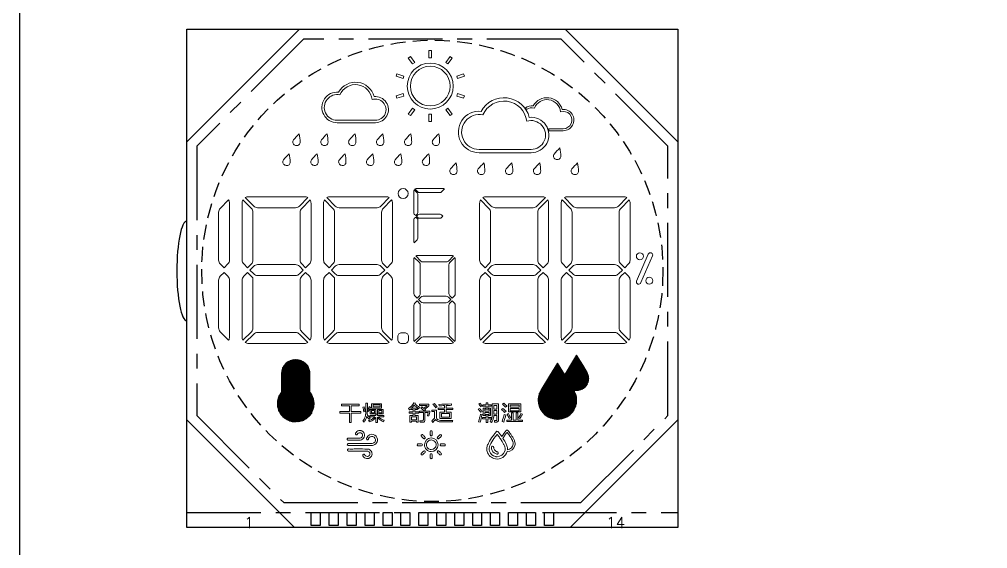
# Model space of a CAD drawing. Header units: millimetres. Extents: x -2138 to 1406, y 307 to 1926.
# Drawn here: x 938.86 to 987.86, y 358 to 384.77 of the extents above; entities that cross this region are included whole.
import ezdxf
from ezdxf.enums import TextEntityAlignment as Align

# ---------------------------------------------------------------- set-up
doc = ezdxf.new("R2010")
doc.units = ezdxf.units.MM
doc.header["$LTSCALE"] = 3
doc.linetypes.add('CENTER', pattern=[2, 1.25, -0.25, 0.25, -0.25])
doc.linetypes.add('HIDDEN', pattern=[0.375, 0.25, -0.125])
for name, color, linetype in [('dim', 3, 'Continuous'), ('HID', 3, 'HIDDEN'), ('SY1', 116, 'Continuous')]:
    doc.layers.add(name, color=color, linetype=linetype)
doc.styles.add('romans', font='romans.shx')
doc.styles.get("Standard").update_dxf_attribs({"font": 'txt.shx'})
doc.dimstyles.new('LCDDIM', dxfattribs={"dimtxt": 1.1, "dimasz": 0.88, "dimexe": 0.275, "dimexo": 0.275, "dimgap": 0.22, "dimtad": 0, "dimzin": 0, "dimdsep": 46, "dimtxsty": 'Standard', "dimcen": 2.5, "dimadec": 0, "dimazin": 0, "dimtfac": 1, "dimtofl": 0, "dimtmove": 0, "dimatfit": 0, "dimfxl": 0, "dimarcsym": 0})

# ---------------------------------------------------------------- blocks, each defined once
blk = doc.blocks.new('*D67')
at = {"layer": 'Defpoints', "color": 0}
for p in [(992.694, 401.497), (993.694, 397.537), (992.694, 373.287)]:
    blk.add_point(p, dxfattribs=at)
at = {"layer": 'dim', "color": 0, "lineweight": -2}
for p, q in [((991.814, 401.497), (990.934, 401.497)), ((992.694, 373.562), (992.694, 401.772)), ((993.694, 397.812), (993.694, 401.772)), ((994.574, 401.497), (995.454, 401.497))]:
    blk.add_line(p, q, dxfattribs=at)
at = {"layer": 'dim', "color": 0}
for points in [[(991.814, 401.644), (991.814, 401.35), (992.694, 401.497)], [(994.574, 401.644), (994.574, 401.35), (993.694, 401.497)]]:
    blk.add_solid(points, dxfattribs=at)
at = {"layer": 'dim', "color": 0, "insert": (987.23, 401.497), "char_height": 1.1, "attachment_point": 5}
blk.add_mtext('MAX 1.00', dxfattribs=at)

msp = doc.modelspace()

# ---------------------------------------------------------------- hatches: boundary and pattern name
at = {"layer": 'SY1', "lineweight": 0, "ltscale": 0.1}
h = msp.add_hatch(dxfattribs=at)
h.set_pattern_fill('ANSI31', color=1, scale=0.01, style=0)
h.paths.add_polyline_path([(953.727, 365.052), (953.704, 364.969), (953.665, 364.904), (953.658, 364.892), (953.658, 364.853), (953.542, 364.723), (953.511, 364.677), (953.45, 364.631), (953.415, 364.602), (953.386, 364.573), (953.345, 364.552), (953.28, 364.512), (953.2, 364.472), (953.127, 364.451), (953.053, 364.427), (952.854, 364.407), (952.674, 364.42), (952.553, 364.452), (952.502, 364.473), (952.409, 364.508), (952.309, 364.579), (952.307, 364.581), (952.275, 364.597), (952.198, 364.675), (952.172, 364.7), (952.128, 364.755), (952.064, 364.84), (952.046, 364.877), (952.013, 364.943), (951.981, 364.991), (951.955, 365.093), (951.931, 365.18), (951.931, 365.237), (951.923, 365.333), (951.923, 365.363), (951.933, 365.476), (951.946, 365.54), (951.966, 365.611), (951.998, 365.706), (952.021, 365.752), (952.059, 365.809), (952.072, 365.847), (952.132, 365.919), (952.132, 366.871), (952.14, 366.935), (952.14, 366.992), (952.164, 367.052), (952.181, 367.153), (952.222, 367.194), (952.234, 367.215), (952.257, 367.262), (952.298, 367.302), (952.314, 367.334), (952.351, 367.371), (952.373, 367.394), (952.463, 367.458), (952.581, 367.517), (952.707, 367.555), (952.852, 367.567), (952.984, 367.555), (953.118, 367.518), (953.247, 367.454), (953.327, 367.387), (953.343, 367.371), (953.38, 367.334), (953.388, 367.318), (953.444, 367.262), (953.471, 367.209), (953.495, 367.161), (953.511, 367.129), (953.537, 367.048), (953.546, 367.008), (953.562, 366.96), (953.562, 365.919), (953.573, 365.904), (953.605, 365.871), (953.629, 365.823), (953.667, 365.786), (953.698, 365.691), (953.726, 365.626), (953.74, 365.571), (953.75, 365.525), (953.766, 365.493), (953.78, 365.319), (953.763, 365.204), (953.763, 365.158)])
h = msp.add_hatch(dxfattribs=at)
h.set_pattern_fill('ANSI31', color=140, scale=0.01, style=0)
h.paths.add_polyline_path([(965.692, 366.72), (965.261, 365.998), (965.206, 365.895), (965.2, 365.877), (965.162, 365.839), (965.162, 365.765), (965.159, 365.759), (965.152, 365.721), (965.143, 365.695), (965.126, 365.565), (965.126, 365.439), (965.132, 365.409), (965.132, 365.332), (965.151, 365.294), (965.175, 365.186), (965.193, 365.149), (965.241, 365.046), (965.257, 365.016), (965.346, 364.886), (965.365, 364.867), (965.471, 364.753), (965.505, 364.736), (965.596, 364.669), (965.629, 364.653), (965.736, 364.602), (965.889, 364.56), (965.933, 364.545), (966.088, 364.537), (966.233, 364.544), (966.434, 364.596), (966.595, 364.668), (966.618, 364.691), (966.714, 364.757), (966.737, 364.78), (966.821, 364.864), (966.843, 364.886), (966.933, 365.016), (966.948, 365.047), (967.021, 365.202), (967.021, 365.237), (967.051, 365.345), (967.051, 365.363), (967.058, 365.381), (967.058, 365.449), (967.066, 365.501), (967.056, 365.579), (967.051, 365.642), (967.051, 365.676), (967.017, 365.788), (966.999, 365.851), (966.972, 365.904), (966.932, 365.991), (966.919, 366.014), (966.958, 366.001), (967.059, 365.995), (967.151, 366), (967.274, 366.032), (967.385, 366.081), (967.405, 366.101), (967.454, 366.134), (967.473, 366.154), (967.515, 366.196), (967.534, 366.215), (967.591, 366.297), (967.603, 366.321), (967.652, 366.426), (967.652, 366.454), (967.667, 366.508), (967.667, 366.514), (967.67, 366.523), (967.67, 366.567), (967.676, 366.601), (967.669, 366.655), (967.667, 366.679), (967.667, 366.71), (967.645, 366.783), (967.633, 366.824), (967.615, 366.86), (967.593, 366.907), (967.372, 367.278), (967.063, 367.787), (966.753, 367.278), (966.536, 366.914), (966.509, 366.863), (966.448, 366.802), (966.095, 367.383)])

# ---------------------------------------------------------------- linework, layer by layer
for p, q in [((947.338, 359.068), (947.338, 384.27)), ((947.338, 384.27), (972.187, 384.27)), ((953.04, 384.27), (947.338, 378.568)), ((972.187, 378.568), (966.485, 384.27)), ((972.187, 384.27), (972.187, 359.068)), ((947.338, 364.519), (952.788, 359.068)), ((966.737, 359.068), (972.187, 364.519)), ((972.187, 359.068), (947.338, 359.068))]:
    msp.add_line(p, q)
at = {"linetype": 'CENTER'}
for p, q in [((953.249, 383.766), (947.842, 378.359)), ((966.276, 383.766), (953.249, 383.766)), ((971.683, 378.359), (966.276, 383.766)), ((947.842, 378.359), (947.842, 364.728)), ((971.683, 364.728), (971.683, 378.359)), ((947.842, 364.728), (952.241, 360.328)), ((967.284, 360.328), (971.683, 364.728)), ((952.241, 360.328), (967.284, 360.328)), ((947.338, 359.824), (972.187, 359.824))]:
    msp.add_line(p, q, dxfattribs=at)
at = {"ltscale": 0.1}
msp.add_lwpolyline([(1082.011, 407.892), (938.863, 407.892), (938.863, 306.666), (1082.011, 306.666)], close=True, dxfattribs=at)
at = {"lineweight": 0}
for points in [[(959.59, 383.195), (959.59, 382.824), (959.722, 382.824), (959.722, 383.195)], [(958.546, 382.812), (958.763, 382.513), (958.87, 382.59), (958.653, 382.89)], [(960.66, 382.89), (960.442, 382.59), (960.549, 382.513), (960.767, 382.812)], [(957.925, 381.889), (958.278, 381.774), (958.318, 381.9), (957.966, 382.015)], [(961.346, 382.015), (960.994, 381.9), (961.035, 381.774), (961.387, 381.889)], [(957.966, 380.777), (958.318, 380.892), (958.278, 381.018), (957.925, 380.903)], [(961.387, 380.903), (961.035, 381.018), (960.994, 380.892), (961.346, 380.777)], [(958.653, 379.902), (958.87, 380.202), (958.763, 380.28), (958.546, 379.98)], [(960.767, 379.98), (960.549, 380.28), (960.442, 380.202), (960.66, 379.902)], [(959.722, 379.598), (959.722, 379.968), (959.59, 379.968), (959.59, 379.598)], [(956.062, 365.218), (955.66, 365.218), (955.66, 364.929), (956.143, 364.929), (956.143, 364.846), (955.66, 364.846), (955.66, 364.386), (955.562, 364.386), (955.562, 364.846), (955.08, 364.846), (955.08, 364.929), (955.562, 364.929), (955.562, 365.218), (955.161, 365.218), (955.161, 365.3), (956.062, 365.3)], [(957.197, 365.33), (957.197, 365.106), (956.69, 365.106), (956.69, 365.33)], [(956.771, 365.267), (956.771, 365.166), (957.115, 365.166), (957.115, 365.267)], [(956.9, 364.817), (956.618, 364.817), (956.618, 365.037), (956.9, 365.037)], [(956.688, 364.874), (956.831, 364.874), (956.831, 364.98), (956.688, 364.98)], [(957.271, 364.817), (956.986, 364.817), (956.986, 365.037), (957.271, 365.037)], [(957.055, 364.874), (957.201, 364.874), (957.201, 364.98), (957.055, 364.98)]]:
    msp.add_lwpolyline(points, close=True, dxfattribs=at)
for points in [[(956.813, 380.861, -1.05221), (956.88, 379.545), (954.945, 379.545, -1.048484), (955.018, 381.084, -0.681114)], [(956.716, 380.716, -1.168759), (956.88, 379.667), (954.945, 379.667, -1.118179), (955.089, 380.949, -0.771436)], [(964.67, 379.813, -1.05221), (964.761, 378.023), (962.128, 378.023, -1.048484), (962.227, 380.117, -0.681114)], [(964.471, 380.3, -0.166253), (964.868, 380.395, -0.681114), (966.333, 380.213, -1.05221), (966.388, 379.139), (965.666, 379.139, 0.028015), (965.636, 379.239), (966.388, 379.239, 1.168759), (966.254, 380.095, 0.771436), (964.925, 380.285, 0.197214), (964.529, 380.218, 0.018431)], [(964.537, 379.617, -1.168759), (964.761, 378.189), (962.128, 378.189, -1.118179), (962.323, 379.933, -0.771436)], [(956.404, 365.365, -0.007421), (956.4, 364.99, -0.015255), (956.398, 364.905, -0.063825), (956.357, 364.663, -0.102749), (956.243, 364.454, -0.010782), (956.305, 364.398, 0.019008), (956.348, 364.463, 0.08501), (956.443, 364.694, -0.006721), (956.559, 364.544), (956.619, 364.601, 0.019314), (956.458, 364.78, 0.02119), (956.474, 364.964), (956.523, 364.936, 0.017233), (956.631, 365.145), (956.568, 365.183, -0.039293), (956.475, 364.989), (956.475, 364.991), (956.476, 364.992), (956.476, 364.993), (956.476, 364.994), (956.476, 364.994, 0.00851), (956.484, 365.365)], [(956.247, 365.16, -0.007368), (956.299, 364.922), (956.367, 364.935, 0.012814), (956.309, 365.172)], [(957.17, 364.477, -0.102445), (956.984, 364.643), (956.984, 364.387), (956.905, 364.387), (956.905, 364.641, -0.093477), (956.743, 364.492, -0.048118), (956.587, 364.413, 0.028636), (956.54, 364.48, 0.019204), (956.611, 364.506, 0.104402), (956.856, 364.666), (956.592, 364.666), (956.592, 364.731), (956.905, 364.731), (956.905, 364.799), (956.984, 364.799), (956.984, 364.731), (957.31, 364.731), (957.31, 364.666), (957.034, 364.666, 0.105094), (957.254, 364.517, 0.024468), (957.331, 364.49, 0.017864), (957.286, 364.42, -0.035682)], [(955.522, 363.592, 0.097851), (955.488, 363.586, 0.295929), (955.459, 363.547, 0.032666), (955.459, 363.536, 0.047885), (955.46, 363.522, 0.321616), (955.494, 363.488, 0.05935), (955.521, 363.486, -0.001466), (955.805, 363.486), (955.805, 363.487), (955.878, 363.487), (955.95, 363.487, 0.007466), (956.095, 363.488, 0.078617), (956.174, 363.502, 0.296172), (956.335, 363.705, 0.054354), (956.334, 363.764, 0.266365), (956.191, 363.955, 0.048804), (956.14, 363.972, 0.048115), (956.101, 363.977, 0.235239), (955.901, 363.881, 0.0588), (955.88, 363.845, 0.055455), (955.875, 363.825, 0.325986), (955.904, 363.76, 0.340989), (955.945, 363.761), (955.949, 363.764), (955.953, 363.767), (955.956, 363.771, 0.019122), (955.97, 363.786, -0.016593), (955.994, 363.817, -0.075441), (956.029, 363.846, -0.308238), (956.172, 363.84, -0.40081), (956.209, 363.657, -0.2406), (956.104, 363.593, -0.03084), (956.074, 363.592, 0.001049)], [(956.116, 363.317, 0.001387), (956.686, 363.318, 0.078685), (956.764, 363.33, 0.213236), (956.864, 363.418, 0.050229), (956.878, 363.457, 0.393178), (956.751, 363.669, 0.396851), (956.538, 363.563, -0.07318), (956.513, 363.516, -0.304381), (956.475, 363.5, -0.054575), (956.464, 363.504, -0.264324), (956.431, 363.551, -0.134097), (956.439, 363.607, -0.373433), (956.772, 363.775, -0.313316), (956.983, 363.539, -0.06383), (956.984, 363.456, -0.225377), (956.86, 363.263, -0.142749), (956.699, 363.216, -0.001563), (956.064, 363.215), (955.958, 363.215), (955.853, 363.215, -0.005521), (955.769, 363.215, 0.028212), (955.516, 363.21, -0.066752), (955.501, 363.211, -0.351814), (955.46, 363.255, -0.304061), (955.487, 363.307, -0.063404), (955.507, 363.316, -0.089662), (955.526, 363.318, 0.004147), (955.546, 363.317)], [(956.451, 363.039, 0.002069), (956.004, 363.04), (955.807, 363.04, -0.004015), (955.527, 363.04, 0.124534), (955.491, 363.032, 0.284488), (955.464, 362.988, 0.336426), (955.496, 362.94, 0.085336), (955.526, 362.934, 0.012155), (955.557, 362.934), (956.398, 362.934), (956.424, 362.934), (956.437, 362.933, -0.052076), (956.502, 362.925, -0.340494), (956.602, 362.797, -0.343718), (956.504, 362.668, -0.04199), (956.474, 362.663, -0.216967), (956.383, 362.695, -0.057685), (956.342, 362.743, 0.053781), (956.328, 362.76, 0.316573), (956.278, 362.771, 0.031223), (956.269, 362.767, 0.054736), (956.255, 362.759, 0.290617), (956.239, 362.713, 0.04038), (956.243, 362.699), (956.245, 362.693, 0.148615), (956.324, 362.601, 0.215407), (956.55, 362.566, 0.065722), (956.595, 362.586, 0.238564), (956.71, 362.78, 0.050505), (956.708, 362.821, 0.044595), (956.696, 362.875, 0.242068), (956.549, 363.024, 0.079402)]]:
    msp.add_lwpolyline(points, format="xyb", close=True, dxfattribs=at)
at = {"lineweight": 0, "ltscale": 0.1}
for points in [[(952.872, 378.389, 0.483855), (953.073, 378.56, 0.051129), (953.026, 378.975, 0.051129), (952.74, 378.671, 0.494902), (952.803, 378.411, 0.060401)], [(954.283, 378.389, 0.483855), (954.485, 378.56, 0.051129), (954.438, 378.975, 0.051129), (954.151, 378.671, 0.494902), (954.215, 378.411, 0.060401)], [(955.695, 378.389, 0.483855), (955.896, 378.56, 0.051129), (955.849, 378.975, 0.051129), (955.563, 378.671, 0.494902), (955.626, 378.411, 0.060401)], [(957.106, 378.389, 0.483855), (957.307, 378.56, 0.051129), (957.26, 378.975, 0.051129), (956.974, 378.671, 0.494902), (957.037, 378.411, 0.060401)], [(958.517, 378.389, 0.483855), (958.719, 378.56, 0.051129), (958.672, 378.975, 0.051129), (958.385, 378.671, 0.494902), (958.449, 378.411, 0.060401)], [(959.929, 378.389, 0.483855), (960.13, 378.56, 0.051129), (960.083, 378.975, 0.051129), (959.797, 378.671, 0.494902), (959.86, 378.411, 0.060401)], [(952.368, 377.38, 0.483855), (952.569, 377.552, 0.051129), (952.522, 377.967, 0.051129), (952.236, 377.663, 0.494902), (952.299, 377.403, 0.060401)], [(953.779, 377.38, 0.483855), (953.981, 377.552, 0.051129), (953.934, 377.967, 0.051129), (953.647, 377.663, 0.494902), (953.711, 377.403, 0.060401)], [(955.191, 377.38, 0.483855), (955.392, 377.552, 0.051129), (955.345, 377.967, 0.051129), (955.059, 377.663, 0.494902), (955.122, 377.403, 0.060401)], [(956.602, 377.38, 0.483855), (956.803, 377.552, 0.051129), (956.756, 377.967, 0.051129), (956.47, 377.663, 0.494902), (956.533, 377.403, 0.060401)], [(958.013, 377.38, 0.483855), (958.215, 377.552, 0.051129), (958.168, 377.967, 0.051129), (957.881, 377.663, 0.494902), (957.945, 377.403, 0.060401)], [(959.425, 377.38, 0.483855), (959.626, 377.552, 0.051129), (959.579, 377.967, 0.051129), (959.293, 377.663, 0.494902), (959.356, 377.403, 0.060401)], [(966.063, 377.677, 0.483855), (966.264, 377.849, 0.051129), (966.217, 378.264, 0.051129), (965.931, 377.96, 0.494902), (965.994, 377.699, 0.060401)], [(960.81, 376.921, 0.483855), (961.011, 377.093, 0.051129), (960.964, 377.508, 0.051129), (960.678, 377.204, 0.494902), (960.741, 376.943, 0.060401)], [(962.221, 376.921, 0.483855), (962.422, 377.093, 0.051129), (962.375, 377.508, 0.051129), (962.089, 377.204, 0.494902), (962.152, 376.943, 0.060401)], [(963.632, 376.921, 0.483855), (963.833, 377.093, 0.051129), (963.786, 377.508, 0.051129), (963.5, 377.204, 0.494902), (963.563, 376.943, 0.060401)], [(965.044, 376.921, 0.483855), (965.245, 377.093, 0.051129), (965.198, 377.508, 0.051129), (964.911, 377.204, 0.494902), (964.975, 376.943, 0.060401)], [(966.959, 376.921, 0.483855), (967.16, 377.093, 0.051129), (967.113, 377.508, 0.051129), (966.827, 377.204, 0.494902), (966.89, 376.943, 0.060401)], [(958.839, 376.151, 0.133447), (958.822, 376.09), (958.822, 374.995, 0.198912), (958.851, 374.924), (958.922, 374.854), (958.993, 374.925, 0.198912), (959.022, 374.995), (959.022, 375.926, 0.198912), (958.993, 375.997)], [(958.881, 376.194), (959.035, 376.04, 0.198912), (959.106, 376.01), (960.157, 376.01, 0.198912), (960.227, 376.04), (960.381, 376.194, 0.134596), (960.32, 376.21), (958.942, 376.21, 0.134498)], [(949.455, 375.634, -0.133349), (949.5, 375.467), (949.5, 372.595, -0.198912), (949.42, 372.4), (949.225, 372.206), (949.029, 372.402, -0.198912), (948.948, 372.597), (948.948, 375.013, -0.198912), (949.029, 375.209)], [(950.18, 375.634, 0.133447), (950.135, 375.467), (950.135, 372.595, 0.198912), (950.215, 372.4), (950.41, 372.206), (950.606, 372.402, 0.198912), (950.686, 372.597), (950.686, 375.014, 0.198912), (950.606, 375.209)], [(950.297, 375.752), (950.722, 375.327, 0.198912), (950.917, 375.246), (952.842, 375.246, 0.198912), (953.037, 375.327), (953.462, 375.752, 0.134596), (953.293, 375.798), (950.466, 375.798, 0.134498)], [(953.579, 375.634, -0.133349), (953.624, 375.467), (953.624, 372.595, -0.198912), (953.543, 372.4), (953.349, 372.206), (953.153, 372.402, -0.198912), (953.072, 372.597), (953.072, 375.013, -0.198912), (953.153, 375.209)], [(954.304, 375.634, 0.133447), (954.258, 375.467), (954.258, 372.595, 0.198912), (954.339, 372.4), (954.533, 372.206), (954.729, 372.402, 0.198912), (954.81, 372.597), (954.81, 375.014, 0.198912), (954.729, 375.209)], [(954.421, 375.752), (954.846, 375.327, 0.198912), (955.041, 375.246), (956.966, 375.246, 0.198912), (957.161, 375.327), (957.586, 375.752, 0.134596), (957.417, 375.798), (954.59, 375.798, 0.134498)], [(957.703, 375.634, -0.133349), (957.748, 375.467), (957.748, 372.595, -0.198912), (957.667, 372.4), (957.473, 372.206), (957.277, 372.402, -0.198912), (957.196, 372.597), (957.196, 375.013, -0.198912), (957.277, 375.209)], [(962.202, 375.634, 0.133447), (962.157, 375.467), (962.157, 372.595, 0.198912), (962.238, 372.4), (962.432, 372.206), (962.628, 372.402, 0.198912), (962.709, 372.597), (962.709, 375.014, 0.198912), (962.628, 375.209)], [(962.319, 375.752), (962.744, 375.327, 0.198912), (962.939, 375.246), (964.864, 375.246, 0.198912), (965.059, 375.327), (965.484, 375.752, 0.134596), (965.315, 375.798), (962.488, 375.798, 0.134498)], [(965.601, 375.634, -0.133349), (965.646, 375.467), (965.646, 372.595, -0.198912), (965.566, 372.4), (965.372, 372.206), (965.175, 372.402, -0.198912), (965.095, 372.597), (965.095, 375.013, -0.198912), (965.175, 375.209)], [(966.326, 375.634, 0.133447), (966.281, 375.467), (966.281, 372.595, 0.198912), (966.362, 372.4), (966.556, 372.206), (966.752, 372.402, 0.198912), (966.833, 372.597), (966.833, 375.014, 0.198912), (966.752, 375.209)], [(966.443, 375.752), (966.868, 375.327, 0.198912), (967.063, 375.246), (968.988, 375.246, 0.198912), (969.183, 375.327), (969.608, 375.752, 0.134596), (969.439, 375.798), (966.612, 375.798, 0.134498)], [(969.725, 375.634, -0.133349), (969.77, 375.467), (969.77, 372.595, -0.198912), (969.69, 372.4), (969.496, 372.206), (969.299, 372.402, -0.198912), (969.218, 372.597), (969.218, 375.013, -0.198912), (969.299, 375.209)], [(958.964, 374.811), (959.035, 374.741, 0.198912), (959.106, 374.711), (960.157, 374.711, 0.198912), (960.227, 374.741), (960.298, 374.811), (960.227, 374.882, 0.198912), (960.157, 374.911), (959.106, 374.911, 0.198912), (959.035, 374.882)], [(958.839, 373.472, -0.133447), (958.822, 373.532), (958.822, 374.628, -0.198912), (958.851, 374.698), (958.922, 374.769), (959.022, 374.669), (959.022, 373.696, -0.198912), (958.993, 373.626)], [(970.317, 371.453), (970.912, 372.809, 1), (970.691, 372.889), (970.096, 371.534, 1)], [(958.85, 372.732, 0.133447), (958.822, 372.632), (958.822, 370.909, 0.198912), (958.871, 370.792), (958.987, 370.675), (959.105, 370.793, 0.198912), (959.153, 370.91), (959.153, 372.36, 0.198912), (959.105, 372.477)], [(958.92, 372.803), (959.175, 372.548, 0.198912), (959.292, 372.499), (960.457, 372.499, 0.198912), (960.574, 372.548), (960.829, 372.803, 0.134596), (960.727, 372.83), (959.021, 372.83, 0.134498)], [(960.899, 372.732, -0.133349), (960.926, 372.632), (960.926, 370.909, -0.198912), (960.878, 370.791), (960.761, 370.675), (960.643, 370.793, -0.198912), (960.595, 370.91), (960.595, 372.36, -0.198912), (960.643, 372.477)], [(949.455, 368.543, 0.133349), (949.5, 368.71), (949.5, 371.582, 0.198912), (949.42, 371.777), (949.225, 371.971), (949.029, 371.775, 0.198912), (948.948, 371.58), (948.948, 369.164, 0.198912), (949.029, 368.969)], [(950.18, 368.543, -0.133447), (950.135, 368.71), (950.135, 371.582, -0.198912), (950.215, 371.777), (950.41, 371.971), (950.686, 371.695), (950.686, 369.163, -0.198912), (950.606, 368.968)], [(950.527, 372.089), (950.722, 371.893, 0.198912), (950.917, 371.813), (952.842, 371.813, 0.198912), (953.037, 371.893), (953.232, 372.089), (953.037, 372.284, 0.198912), (952.842, 372.364), (950.917, 372.364, 0.198912), (950.722, 372.284)], [(953.579, 368.543, 0.133349), (953.624, 368.71), (953.624, 371.582, 0.198912), (953.543, 371.777), (953.349, 371.971), (953.153, 371.775, 0.198912), (953.072, 371.58), (953.072, 369.164, 0.198912), (953.153, 368.969)], [(954.304, 368.543, -0.133447), (954.258, 368.71), (954.258, 371.582, -0.198912), (954.339, 371.777), (954.533, 371.971), (954.81, 371.695), (954.81, 369.163, -0.198912), (954.729, 368.968)], [(954.651, 372.089), (954.846, 371.893, 0.198912), (955.041, 371.813), (956.966, 371.813, 0.198912), (957.161, 371.893), (957.356, 372.089), (957.161, 372.284, 0.198912), (956.966, 372.364), (955.041, 372.364, 0.198912), (954.846, 372.284)], [(957.703, 368.543, 0.133349), (957.748, 368.71), (957.748, 371.582, 0.198912), (957.667, 371.777), (957.473, 371.971), (957.277, 371.775, 0.198912), (957.196, 371.58), (957.196, 369.164, 0.198912), (957.277, 368.969)], [(962.202, 368.543, -0.133447), (962.157, 368.71), (962.157, 371.582, -0.198912), (962.238, 371.777), (962.432, 371.971), (962.709, 371.695), (962.709, 369.163, -0.198912), (962.628, 368.968)], [(962.549, 372.089), (962.744, 371.893, 0.198912), (962.939, 371.813), (964.864, 371.813, 0.198912), (965.059, 371.893), (965.255, 372.089), (965.059, 372.284, 0.198912), (964.864, 372.364), (962.939, 372.364, 0.198912), (962.744, 372.284)], [(965.601, 368.543, 0.133349), (965.646, 368.71), (965.646, 371.582, 0.198912), (965.566, 371.777), (965.372, 371.971), (965.175, 371.775, 0.198912), (965.095, 371.58), (965.095, 369.164, 0.198912), (965.175, 368.969)], [(966.326, 368.543, -0.133447), (966.281, 368.71), (966.281, 371.582, -0.198912), (966.362, 371.777), (966.556, 371.971), (966.833, 371.695), (966.833, 369.163, -0.198912), (966.752, 368.968)], [(966.673, 372.089), (966.868, 371.893, 0.198912), (967.063, 371.813), (968.988, 371.813, 0.198912), (969.183, 371.893), (969.378, 372.089), (969.183, 372.284, 0.198912), (968.988, 372.364), (967.063, 372.364, 0.198912), (966.868, 372.284)], [(969.725, 368.543, 0.133349), (969.77, 368.71), (969.77, 371.582, 0.198912), (969.69, 371.777), (969.496, 371.971), (969.299, 371.775, 0.198912), (969.218, 371.58), (969.218, 369.164, 0.198912), (969.299, 368.969)], [(958.85, 368.477, -0.133447), (958.822, 368.578), (958.822, 370.301, -0.198912), (958.871, 370.418), (958.987, 370.535), (959.153, 370.368), (959.153, 368.85, -0.198912), (959.105, 368.733)], [(959.057, 370.605), (959.175, 370.488, 0.198912), (959.292, 370.439), (960.457, 370.439, 0.198912), (960.574, 370.488), (960.691, 370.605), (960.574, 370.722, 0.198912), (960.457, 370.77), (959.292, 370.77, 0.198912), (959.175, 370.722)], [(960.899, 368.477, 0.133349), (960.926, 368.578), (960.926, 370.301, 0.198912), (960.878, 370.418), (960.761, 370.535), (960.643, 370.417, 0.198912), (960.595, 370.3), (960.595, 368.85, 0.198912), (960.643, 368.733)], [(950.297, 368.425, 0.134498), (950.466, 368.379), (953.293, 368.379, 0.134596), (953.462, 368.426), (953.037, 368.85, 0.198912), (952.842, 368.931), (950.917, 368.931, 0.198912), (950.722, 368.85)], [(954.421, 368.425, 0.134498), (954.59, 368.379), (957.417, 368.379, 0.134596), (957.586, 368.426), (957.161, 368.85, 0.198912), (956.966, 368.931), (955.041, 368.931, 0.198912), (954.846, 368.85)], [(958.556, 368.576), (958.556, 368.724, 0.414214), (958.359, 368.921), (958.211, 368.921, 0.414214), (958.014, 368.724), (958.014, 368.576, 0.414214), (958.211, 368.379), (958.359, 368.379, 0.414214)], [(958.92, 368.407, 0.134498), (959.021, 368.379), (960.727, 368.379, 0.134596), (960.829, 368.407), (960.574, 368.662, 0.198912), (960.457, 368.71), (959.292, 368.71, 0.198912), (959.175, 368.662)], [(962.319, 368.425, 0.134498), (962.488, 368.379), (965.315, 368.379, 0.134596), (965.484, 368.426), (965.059, 368.85, 0.198912), (964.864, 368.931), (962.939, 368.931, 0.198912), (962.744, 368.85)], [(966.443, 368.425, 0.134498), (966.612, 368.379), (969.439, 368.379, 0.134596), (969.608, 368.426), (969.183, 368.85, 0.198912), (968.988, 368.931), (967.063, 368.931, 0.198912), (966.868, 368.85)], [(959.11, 365.14), (959.058, 365.077, 0.013916), (958.846, 365.257, -0.052276), (958.697, 365.101), (959.004, 365.101), (959.004, 365.035), (958.876, 365.035), (958.876, 364.92), (959.076, 364.92), (959.076, 364.853), (958.876, 364.853), (958.876, 364.74), (959.039, 364.74), (959.039, 364.391), (958.96, 364.391), (958.96, 364.445), (958.705, 364.445), (958.705, 364.39), (958.627, 364.39), (958.627, 364.74), (958.795, 364.74), (958.795, 364.853), (958.583, 364.853), (958.583, 364.92), (958.795, 364.92), (958.795, 365.035), (958.671, 365.035), (958.671, 365.079, -0.010521), (958.599, 365.026, 0.05416), (958.591, 365.02, 0.030157), (958.552, 365.094, 0.121498), (958.829, 365.368), (958.912, 365.354, -0.016746), (958.885, 365.313, -0.008091)], [(959.143, 364.39), (959.207, 364.39), (959.206, 364.39), (959.206, 364.39), (959.205, 364.39), (959.205, 364.39), (959.205, 364.39), (959.205, 364.39), (959.258, 364.391, 0.095531), (959.329, 364.403, 0.264723), (959.386, 364.469, 0.064875), (959.389, 364.508), (959.389, 364.885), (959.55, 364.885), (959.514, 364.724), (959.591, 364.714), (959.633, 364.901), (959.633, 364.957), (959.365, 364.957), (959.416, 365.002), (959.387, 365.031), (959.587, 365.222), (959.587, 365.307), (959.12, 365.307), (959.12, 365.236), (959.496, 365.236), (959.333, 365.082), (959.23, 365.175), (959.173, 365.128, -0.01575), (959.351, 364.957), (959.107, 364.957), (959.107, 364.885), (959.307, 364.885), (959.307, 364.528, -0.056198), (959.306, 364.51, -0.311077), (959.269, 364.47, -0.078276), (959.232, 364.466), (959.175, 364.466, 0.005161), (959.128, 364.469, -0.003458)], [(960.011, 365.161), (959.932, 365.119, 0.010323), (959.795, 365.305), (959.869, 365.343, -0.012432)], [(960.379, 365.234), (960.379, 365.104), (960.051, 365.104), (960.051, 365.035), (960.379, 365.035), (960.379, 364.903), (960.134, 364.903), (960.134, 364.585), (960.714, 364.585), (960.714, 364.903), (960.467, 364.903), (960.467, 365.035), (960.797, 365.035), (960.797, 365.104), (960.467, 365.104), (960.467, 365.237, 0.005341), (960.74, 365.249), (960.726, 365.32, -0.0107), (960.093, 365.297), (960.108, 365.226, 0.002688)], [(962.283, 364.941, 0.002258), (962.195, 365.044, 0.00775), (962.157, 365.088), (962.09, 365.054, -0.020884), (962.212, 364.902)], [(962.295, 365.211), (962.224, 365.174, 0.016532), (962.109, 365.321), (962.177, 365.355, 0.050338), (962.185, 365.347, -0.011975)], [(962.798, 364.851, -0.017609), (962.795, 364.728, -0.052248), (962.777, 364.603, -0.025047), (962.767, 364.572, -0.074673), (962.683, 364.428), (962.753, 364.386, 0.127336), (962.858, 364.612, 0.045148), (962.871, 364.739), (963.033, 364.739), (963.033, 364.53, -0.096621), (963.03, 364.501, -0.303448), (962.997, 364.474, -0.039979), (962.984, 364.473), (962.98, 364.473), (962.976, 364.473, -0.020412), (962.9, 364.475, -0.050288), (962.914, 364.401, 0.015456), (963.012, 364.403, 0.048291), (963.041, 364.406, 0.313179), (963.105, 364.469, 0.064523), (963.109, 364.509), (963.109, 365.317), (962.798, 365.317)], [(963.418, 364.894), (963.492, 364.946, 0.012624), (963.333, 365.082), (963.264, 365.037, -0.015866)], [(963.512, 365.234, 0.009646), (963.377, 365.35), (963.306, 365.308), (963.325, 365.29, -0.013654), (963.462, 365.158), (963.539, 365.21, 0.007391)], [(960.649, 364.409, -0.004346), (960.209, 364.413, -0.050837), (960.11, 364.421, -0.178784), (959.922, 364.528, 0.022382), (959.782, 364.386), (959.736, 364.468, -0.012064), (959.879, 364.595), (959.879, 364.93), (959.745, 364.93), (959.745, 365.009), (959.967, 365.009), (959.967, 364.597, 0.172923), (960.108, 364.501, 0.072391), (960.23, 364.486, 0.006001), (960.807, 364.487, 0.030808), (960.776, 364.408, -0.002101)], [(962.106, 364.418, 0.014675), (962.201, 364.803), (962.281, 364.778, 0.012496), (962.188, 364.394)], [(963.49, 364.759, 0.003936), (963.378, 364.396), (963.289, 364.423, 0.020233), (963.405, 364.79, 0.040248)], [(963.725, 364.618, 0.018139), (963.612, 364.83), (963.542, 364.802, 0.028527), (963.55, 364.787, -0.020215), (963.649, 364.587)], [(964.32, 364.799), (964.247, 364.83, -0.025416), (964.114, 364.616), (964.185, 364.58, 0.018093)], [(959.317, 363.574, 0.419274), (959.389, 363.573, 0.420432), (959.388, 363.645, 0.002103), (959.278, 363.755, 0.207813), (959.242, 363.77, 0.304605), (959.196, 363.74, 0.314667), (959.207, 363.683, 0.0039)], [(959.708, 363.597, 0.410185), (959.366, 363.255, 0.415365), (959.709, 362.911, 0.414044), (960.051, 363.254, 0.411539)], [(959.659, 363.756, 0.421158), (959.708, 363.705, 0.429267), (959.758, 363.756, 0.003609), (959.758, 363.834), (959.758, 363.913, 0.079326), (959.755, 363.931, 0.326987), (959.708, 363.964, 0.354034), (959.66, 363.926, 0.057369), (959.659, 363.913, 0.00353)], [(960.027, 363.644, 0.213616), (960.013, 363.609, 0.30068), (960.042, 363.563, 0.061154), (960.056, 363.559, 0.253105), (960.095, 363.57, 0.011694), (960.213, 363.687, 0.414557), (960.209, 363.757, 0.407246), (960.14, 363.756, 0.00266)], [(963.585, 363.978, 0.058141), (963.573, 363.989, 0.432542), (963.505, 363.982, 0.027228), (963.276, 363.665, 0.007836), (963.2, 363.769, 0.010053), (963.093, 363.906, 0.059453), (963.079, 363.92, 0.443371), (962.992, 363.911, 0.004384), (962.912, 363.808), (962.885, 363.774, 0.005966), (962.821, 363.687, 0.036233), (962.603, 363.338, 0.020232), (962.559, 363.244, 0.086233), (962.517, 363.078, 0.033938), (962.517, 363.032, 0.060538), (962.536, 362.913, 0.28832), (962.955, 362.54, 0.381081), (963.547, 362.913, 0.338503), (963.939, 363.22, 0.155818), (963.928, 363.44, 0.027883), (963.903, 363.498, 0.042366), (963.748, 363.76, 0.007583), (963.667, 363.873, 0.000511)], [(962.881, 363.565, 0.035455), (962.676, 363.221, 0.206577), (962.656, 362.923, 0.259672), (962.959, 362.659, 0.016485), (962.991, 362.652, 0.061698), (963.04, 362.649, 0.314375), (963.43, 362.929, 0.044426), (963.448, 363.017), (963.448, 363.02, 0.087762), (963.433, 363.149, 0.040355), (963.387, 363.261, 0.027241), (963.319, 363.383), (963.319, 363.384, 0.028317), (963.27, 363.465, 0.016586), (963.212, 363.551, 0.008659), (963.095, 363.713, -0.018411), (963.077, 363.742, 0.07305), (963.061, 363.764, 0.207716), (963.04, 363.774, 0.147424), (963.028, 363.768, 0.061384), (963.016, 363.755), (963.013, 363.751), (963.009, 363.746), (963.006, 363.741), (963, 363.731, -0.025898), (962.987, 363.713, 0.011152)], [(963.632, 363.766, 0.005718), (963.585, 363.828, -0.015452), (963.57, 363.851, 0.066133), (963.558, 363.869, 0.207442), (963.542, 363.876, 0.16791), (963.529, 363.868), (963.526, 363.864), (963.524, 363.861), (963.521, 363.858), (963.518, 363.854), (963.516, 363.85), (963.511, 363.842, -0.02322), (963.5, 363.828, 0.006145), (963.435, 363.737, 0.024503), (963.334, 363.579, -0.039689), (963.504, 363.289, -0.033731), (963.54, 363.198, -0.053103), (963.56, 363.109, -0.071346), (963.565, 363.005, 0.360726), (963.858, 363.287, 0.122586), (963.836, 363.421), (963.831, 363.432), (963.827, 363.443, 0.009705), (963.811, 363.477, 0.047907)], [(959.205, 363.203, -0.006764), (959.05, 363.203, -0.436022), (958.999, 363.255, -0.329907), (959.033, 363.301, -0.076802), (959.051, 363.304), (959.09, 363.304), (959.128, 363.304), (959.166, 363.304), (959.203, 363.304, -0.054414), (959.217, 363.303, -0.356222), (959.257, 363.255, -0.343043), (959.221, 363.206, -0.071048)], [(959.708, 363.011, 0.412501), (959.952, 363.251, 0.416947), (959.709, 363.497, 0.414664), (959.465, 363.253, 0.414819)], [(960.368, 363.203, -0.008346), (960.211, 363.203, -0.422679), (960.16, 363.254, -0.327467), (960.194, 363.301, -0.079517), (960.213, 363.304), (960.251, 363.304), (960.288, 363.304), (960.327, 363.304), (960.365, 363.304, -0.052299), (960.379, 363.303, -0.359871), (960.418, 363.256, -0.439552)], [(963.099, 362.836, -0.041599), (963.097, 362.823, -0.100094), (963.089, 362.805, -0.283011), (963.024, 362.781, -0.067634), (962.951, 362.805, -0.217758), (962.757, 363.046, -0.055427), (962.749, 363.109, -0.120119), (962.758, 363.153, -0.305437), (962.808, 363.184, -0.332458), (962.861, 363.145, -0.079727), (962.867, 363.111, 0.050966), (962.87, 363.084, 0.045298), (962.886, 363.032, 0.213359), (963.014, 362.908, 0.030477), (963.05, 362.897, -0.064763), (963.069, 362.89, -0.302722)], [(959.319, 362.935, 0.003743), (959.207, 362.824, 0.426504), (959.207, 362.752, 0.361079), (959.268, 362.744, 0.055914), (959.278, 362.753, 0.003904), (959.387, 362.861), (959.391, 362.865), (959.394, 362.869, 0.172776), (959.404, 362.898, 0.314263), (959.374, 362.945, 0.334929)], [(959.758, 362.595, 0.00339), (959.758, 362.751, 0.067722), (959.756, 362.767, 0.349251), (959.709, 362.802, 0.371614), (959.66, 362.764, 0.052884), (959.658, 362.75, 0.003294), (959.658, 362.673), (959.658, 362.673, 0.005459), (959.659, 362.595, 0.081502), (959.662, 362.576, 0.328847), (959.709, 362.543, 0.358395), (959.757, 362.582, 0.055687)], [(960.096, 362.936, 0.3351), (960.042, 362.944, 0.305462), (960.013, 362.899, 0.21515), (960.025, 362.866, 0.010078), (960.142, 362.75, 0.346151), (960.199, 362.744, 0.066501), (960.211, 362.753, 0.408759), (960.212, 362.821, 0.007647)]]:
    msp.add_lwpolyline(points, format="xyb", close=True, dxfattribs=at)
for points in [[(953.487, 365.126), (953.471, 365.07), (953.446, 365.03), (953.406, 364.957), (953.406, 364.949), (953.342, 364.877), (953.326, 364.853), (953.293, 364.829), (953.245, 364.788), (953.237, 364.78), (953.221, 364.772), (953.157, 364.732), (953.108, 364.708), (953.052, 364.692), (953, 364.674), (952.851, 364.66), (952.716, 364.669), (952.634, 364.692), (952.593, 364.708), (952.529, 364.732), (952.473, 364.772), (952.456, 364.788), (952.424, 364.804), (952.376, 364.853), (952.36, 364.869), (952.328, 364.909), (952.279, 364.973), (952.271, 364.99), (952.231, 365.07), (952.215, 365.094), (952.199, 365.159), (952.183, 365.215), (952.183, 365.247), (952.175, 365.344), (952.175, 365.352), (952.183, 365.44), (952.191, 365.48), (952.207, 365.537), (952.231, 365.609), (952.239, 365.625), (952.287, 365.698), (952.296, 365.722), (952.336, 365.77), (952.384, 365.818), (952.384, 366.855), (952.392, 366.919), (952.392, 366.943), (952.408, 366.984), (952.416, 367.032), (952.424, 367.04), (952.456, 367.096), (952.465, 367.112), (952.489, 367.137), (952.513, 367.169), (952.521, 367.185), (952.529, 367.193), (952.537, 367.201), (952.593, 367.241), (952.674, 367.281), (952.754, 367.306), (952.851, 367.314), (952.939, 367.306), (953.028, 367.281), (953.108, 367.241), (953.157, 367.201), (953.165, 367.193), (953.173, 367.185), (953.181, 367.169), (953.237, 367.112), (953.245, 367.096), (953.269, 367.048), (953.277, 367.032), (953.293, 366.984), (953.302, 366.943), (953.31, 366.919), (953.31, 365.818), (953.358, 365.77), (953.382, 365.738), (953.398, 365.722), (953.422, 365.674), (953.446, 365.649), (953.462, 365.601), (953.487, 365.545), (953.495, 365.513), (953.511, 365.44), (953.519, 365.424), (953.527, 365.328), (953.511, 365.223), (953.511, 365.199)], [(953.366, 365.126), (953.334, 365.07), (953.318, 365.03), (953.253, 364.957), (953.253, 364.949), (953.173, 364.877), (953.124, 364.853), (953.076, 364.829), (952.98, 364.788), (952.907, 364.78), (952.77, 364.78), (952.714, 364.796), (952.666, 364.804), (952.569, 364.853), (952.545, 364.869), (952.489, 364.909), (952.424, 364.973), (952.416, 364.99), (952.36, 365.07), (952.352, 365.094), (952.32, 365.159), (952.304, 365.215), (952.296, 365.247), (952.296, 365.352), (952.304, 365.44), (952.312, 365.48), (952.336, 365.537), (952.368, 365.609), (952.376, 365.625), (952.432, 365.698), (952.456, 365.722), (952.505, 365.77), (952.505, 366.855), (952.513, 366.919), (952.521, 366.943), (952.529, 366.984), (952.553, 367.032), (952.561, 367.04), (952.601, 367.096), (952.625, 367.112), (952.658, 367.137), (952.714, 367.169), (952.746, 367.185), (952.778, 367.193), (952.851, 367.201), (952.915, 367.193), (952.947, 367.185), (952.98, 367.169), (953.036, 367.137), (953.076, 367.112), (953.092, 367.096), (953.132, 367.048), (953.141, 367.032), (953.165, 366.984), (953.181, 366.943), (953.189, 366.919), (953.189, 365.77), (953.221, 365.738), (953.237, 365.722), (953.285, 365.674), (953.302, 365.649), (953.334, 365.601), (953.358, 365.545), (953.374, 365.513), (953.39, 365.44), (953.398, 365.424), (953.406, 365.328), (953.39, 365.223), (953.382, 365.199)], [(967.063, 367.302), (966.969, 367.148), (966.755, 366.79), (966.734, 366.751), (966.728, 366.733), (966.725, 366.724), (966.722, 366.721), (966.722, 366.711), (966.716, 366.696), (966.713, 366.681), (966.71, 366.672), (966.704, 366.627), (966.704, 366.585), (966.707, 366.57), (966.707, 366.549), (966.71, 366.543), (966.722, 366.489), (966.725, 366.483), (966.749, 366.431), (966.752, 366.425), (966.786, 366.377), (966.789, 366.374), (966.828, 366.332), (966.834, 366.329), (966.879, 366.296), (966.885, 366.293), (966.927, 366.273), (966.996, 366.254), (967.005, 366.251), (967.06, 366.248), (967.113, 366.25), (967.191, 366.271), (967.24, 366.293), (967.243, 366.296), (967.292, 366.329), (967.295, 366.332), (967.337, 366.374), (967.34, 366.377), (967.373, 366.425), (967.376, 366.431), (967.4, 366.483), (967.4, 366.489), (967.415, 366.543), (967.415, 366.555), (967.418, 366.564), (967.418, 366.588), (967.421, 366.606), (967.418, 366.63), (967.415, 366.669), (967.415, 366.672), (967.403, 366.711), (967.397, 366.733), (967.388, 366.751), (967.37, 366.79), (967.156, 367.148)], [(967.334, 366.672), (967.334, 366.669), (967.34, 366.63), (967.34, 366.588), (967.313, 366.576), (967.27, 366.564), (967.211, 366.552), (967.171, 366.561), (967.144, 366.57), (967.123, 366.585), (967.093, 366.612), (967.075, 366.627), (967.036, 366.672), (967.027, 366.681), (967.014, 366.696), (966.999, 366.711), (966.984, 366.721), (966.981, 366.724), (966.963, 366.733), (966.948, 366.736), (966.942, 366.739), (966.93, 366.742), (966.888, 366.742), (966.864, 366.739), (966.858, 366.736), (966.849, 366.733), (966.816, 366.724), (966.81, 366.721), (966.81, 366.724), (966.816, 366.733), (966.822, 366.751), (966.849, 366.79), (967.063, 367.148), (967.277, 366.79), (967.301, 366.751), (967.31, 366.733), (967.319, 366.711)], [(953.036, 365.674), (953.028, 365.682), (953.004, 365.698), (952.98, 365.706), (952.98, 366.415), (952.972, 366.439), (952.964, 366.463), (952.955, 366.479), (952.939, 366.503), (952.923, 366.52), (952.907, 366.528), (952.859, 366.544), (952.835, 366.544), (952.811, 366.536), (952.794, 366.528), (952.77, 366.52), (952.754, 366.503), (952.738, 366.479), (952.73, 366.463), (952.722, 366.439), (952.722, 365.706), (952.698, 365.698), (952.674, 365.682), (952.658, 365.674), (952.617, 365.649), (952.601, 365.633), (952.569, 365.609), (952.545, 365.585), (952.529, 365.561), (952.505, 365.529), (952.497, 365.505), (952.481, 365.48), (952.481, 365.464), (952.473, 365.456), (952.456, 365.4), (952.456, 365.263), (952.465, 365.239), (952.473, 365.207), (952.489, 365.167), (952.505, 365.142), (952.529, 365.102), (952.545, 365.078), (952.577, 365.046), (952.593, 365.03), (952.634, 364.998), (952.65, 364.99), (952.74, 364.951), (952.778, 364.941), (952.851, 364.933), (952.939, 364.946), (952.98, 364.957), (952.996, 364.965), (953.044, 364.99), (953.06, 364.998), (953.1, 365.03), (953.124, 365.046), (953.149, 365.078), (953.173, 365.102), (953.189, 365.142), (953.205, 365.167), (953.221, 365.207), (953.229, 365.239), (953.237, 365.263), (953.245, 365.311), (953.245, 365.328), (953.237, 365.384), (953.237, 365.4), (953.221, 365.456), (953.221, 365.464), (953.213, 365.48), (953.205, 365.505), (953.189, 365.529), (953.173, 365.561), (953.149, 365.585), (953.132, 365.609), (953.1, 365.633), (953.084, 365.649)], [(966.095, 366.897), (965.908, 366.59), (965.48, 365.873), (965.438, 365.795), (965.426, 365.759), (965.42, 365.741), (965.414, 365.735), (965.414, 365.717), (965.402, 365.687), (965.396, 365.656), (965.39, 365.638), (965.378, 365.548), (965.378, 365.464), (965.384, 365.434), (965.384, 365.391), (965.39, 365.379), (965.414, 365.271), (965.42, 365.259), (965.468, 365.156), (965.474, 365.144), (965.54, 365.048), (965.546, 365.042), (965.625, 364.958), (965.637, 364.952), (965.727, 364.885), (965.739, 364.879), (965.824, 364.839), (965.962, 364.801), (965.98, 364.795), (966.089, 364.789), (966.195, 364.794), (966.35, 364.835), (966.45, 364.879), (966.456, 364.885), (966.552, 364.952), (966.559, 364.958), (966.643, 365.042), (966.649, 365.048), (966.715, 365.144), (966.721, 365.156), (966.769, 365.259), (966.769, 365.271), (966.799, 365.379), (966.799, 365.403), (966.805, 365.421), (966.805, 365.47), (966.812, 365.506), (966.805, 365.554), (966.799, 365.632), (966.799, 365.638), (966.775, 365.717), (966.763, 365.759), (966.745, 365.795), (966.709, 365.873), (966.281, 366.59)], [(966.637, 365.638), (966.637, 365.632), (966.649, 365.554), (966.649, 365.47), (966.595, 365.446), (966.51, 365.421), (966.391, 365.398), (966.312, 365.415), (966.257, 365.434), (966.215, 365.464), (966.155, 365.518), (966.119, 365.548), (966.04, 365.638), (966.022, 365.656), (965.998, 365.687), (965.968, 365.717), (965.938, 365.735), (965.932, 365.741), (965.896, 365.759), (965.866, 365.765), (965.854, 365.771), (965.83, 365.777), (965.745, 365.777), (965.697, 365.771), (965.685, 365.765), (965.667, 365.759), (965.601, 365.741), (965.589, 365.735), (965.589, 365.741), (965.601, 365.759), (965.613, 365.795), (965.667, 365.873), (966.095, 366.59), (966.522, 365.873), (966.571, 365.795), (966.589, 365.759), (966.607, 365.717)], [(962.74, 365.203), (962.566, 365.203), (962.566, 365.108), (962.714, 365.108), (962.714, 364.728), (962.566, 364.728), (962.566, 364.633), (962.75, 364.633), (962.75, 364.567), (962.566, 364.567), (962.566, 364.388), (962.489, 364.388), (962.489, 364.567), (962.3, 364.567), (962.3, 364.633), (962.489, 364.633), (962.489, 364.728), (962.341, 364.728), (962.341, 365.108), (962.489, 365.108), (962.489, 365.203), (962.321, 365.203), (962.321, 365.268), (962.489, 365.268), (962.489, 365.373), (962.566, 365.373), (962.566, 365.268), (962.74, 365.268)], [(962.874, 365.245), (962.874, 365.063), (963.033, 365.063), (963.033, 365.245)], [(964.249, 365.325), (964.249, 364.912), (963.609, 364.912), (963.609, 365.325)], [(963.694, 365.259), (963.694, 365.149), (964.163, 365.149), (964.163, 365.259)], [(964.163, 364.978), (964.163, 365.086), (963.694, 365.086), (963.694, 364.978)], [(958.96, 364.511), (958.96, 364.675), (958.705, 364.675), (958.705, 364.511)], [(960.628, 364.655), (960.628, 364.834), (960.221, 364.834), (960.221, 364.655)], [(962.641, 364.951), (962.641, 365.047), (962.414, 365.047), (962.414, 364.951)], [(962.641, 364.79), (962.641, 364.892), (962.414, 364.892), (962.414, 364.79)], [(962.874, 364.809), (963.033, 364.809), (963.033, 364.993), (962.874, 364.993)], [(963.772, 364.498), (963.772, 364.865), (963.855, 364.865), (963.855, 364.498), (963.999, 364.498), (963.999, 364.865), (964.082, 364.865), (964.082, 364.498), (964.327, 364.498), (964.327, 364.427), (963.524, 364.427), (963.524, 364.498)]]:
    msp.add_lwpolyline(points, close=True, dxfattribs=at)
at = {"linetype": 'HIDDEN'}
for points in [[(953.638, 359.169), (953.638, 359.824), (954.092, 359.824), (954.092, 359.169)], [(954.546, 359.169), (954.546, 359.824), (954.999, 359.824), (954.999, 359.169)], [(955.453, 359.169), (955.453, 359.824), (955.907, 359.824), (955.907, 359.169)], [(956.36, 359.169), (956.36, 359.824), (956.814, 359.824), (956.814, 359.169)], [(957.267, 359.169), (957.267, 359.824), (957.721, 359.824), (957.721, 359.169)], [(958.175, 359.169), (958.175, 359.824), (958.628, 359.824), (958.628, 359.169)], [(959.082, 359.169), (959.082, 359.824), (959.536, 359.824), (959.536, 359.169)], [(959.989, 359.169), (959.989, 359.824), (960.443, 359.824), (960.443, 359.169)], [(960.897, 359.169), (960.897, 359.824), (961.35, 359.824), (961.35, 359.169)], [(961.804, 359.169), (961.804, 359.824), (962.257, 359.824), (962.257, 359.169)], [(962.711, 359.169), (962.711, 359.824), (963.165, 359.824), (963.165, 359.169)], [(963.618, 359.169), (963.618, 359.824), (964.072, 359.824), (964.072, 359.169)], [(964.526, 359.169), (964.526, 359.824), (964.979, 359.824), (964.979, 359.169)], [(965.433, 359.169), (965.433, 359.824), (965.887, 359.824), (965.887, 359.169)]]:
    msp.add_lwpolyline(points, close=True, dxfattribs=at)
at = {"lineweight": 0}
for radius in [1.163, 1.005]:
    msp.add_circle((959.656, 381.396), radius, dxfattribs=at)
at = {"lineweight": 0, "ltscale": 0.1}
for centre, radius in [((958.284, 375.958), 0.252), ((970.265, 372.79), 0.177), ((970.742, 371.552), 0.177)]:
    msp.add_circle(centre, radius, dxfattribs=at)
msp.add_ellipse((947.338, 372.047), major_axis=(0, -2.52), ratio=0.2, start_param=3.141593, end_param=6.283185)
at = {"layer": 'HID'}
msp.add_circle((959.762, 372.047), 11.669, dxfattribs=at)
at = {"layer": 'SY1', "color": 1, "lineweight": 0, "ltscale": 0.1}
msp.add_lwpolyline([(953.727, 365.052), (953.704, 364.969), (953.665, 364.904), (953.658, 364.892), (953.658, 364.853), (953.542, 364.723), (953.511, 364.677), (953.45, 364.631), (953.415, 364.602), (953.386, 364.573), (953.345, 364.552), (953.28, 364.512), (953.2, 364.472), (953.127, 364.451), (953.053, 364.427), (952.854, 364.407), (952.674, 364.42), (952.553, 364.452), (952.502, 364.473), (952.409, 364.508), (952.309, 364.579), (952.307, 364.581), (952.275, 364.597), (952.198, 364.675), (952.172, 364.7), (952.128, 364.755), (952.064, 364.84), (952.046, 364.877), (952.013, 364.943), (951.981, 364.991), (951.955, 365.093), (951.931, 365.18), (951.931, 365.237), (951.923, 365.333), (951.923, 365.363), (951.933, 365.476), (951.946, 365.54), (951.966, 365.611), (951.998, 365.706), (952.021, 365.752), (952.059, 365.809), (952.072, 365.847), (952.132, 365.919), (952.132, 366.871), (952.14, 366.935), (952.14, 366.992), (952.164, 367.052), (952.181, 367.153), (952.222, 367.194), (952.234, 367.215), (952.257, 367.262), (952.298, 367.302), (952.314, 367.334), (952.351, 367.371), (952.373, 367.394), (952.463, 367.458), (952.581, 367.517), (952.707, 367.555), (952.852, 367.567), (952.984, 367.555), (953.118, 367.518), (953.247, 367.454), (953.327, 367.387), (953.343, 367.371), (953.38, 367.334), (953.388, 367.318), (953.444, 367.262), (953.471, 367.209), (953.495, 367.161), (953.511, 367.129), (953.537, 367.048), (953.546, 367.008), (953.562, 366.96), (953.562, 365.919), (953.573, 365.904), (953.605, 365.871), (953.629, 365.823), (953.667, 365.786), (953.698, 365.691), (953.726, 365.626), (953.74, 365.571), (953.75, 365.525), (953.766, 365.493), (953.78, 365.319), (953.763, 365.204), (953.763, 365.158)], close=True, dxfattribs=at)
at = {"layer": 'SY1', "color": 140, "lineweight": 0, "ltscale": 0.1}
msp.add_lwpolyline([(965.692, 366.72), (965.261, 365.998), (965.206, 365.895), (965.2, 365.877), (965.162, 365.839), (965.162, 365.765), (965.159, 365.759), (965.152, 365.721), (965.143, 365.695), (965.126, 365.565), (965.126, 365.439), (965.132, 365.409), (965.132, 365.332), (965.151, 365.294), (965.175, 365.186), (965.193, 365.149), (965.241, 365.046), (965.257, 365.016), (965.346, 364.886), (965.365, 364.867), (965.471, 364.753), (965.505, 364.736), (965.596, 364.669), (965.629, 364.653), (965.736, 364.602), (965.889, 364.56), (965.933, 364.545), (966.088, 364.537), (966.233, 364.544), (966.434, 364.596), (966.595, 364.668), (966.618, 364.691), (966.714, 364.757), (966.737, 364.78), (966.821, 364.864), (966.843, 364.886), (966.933, 365.016), (966.948, 365.047), (967.021, 365.202), (967.021, 365.237), (967.051, 365.345), (967.051, 365.363), (967.058, 365.381), (967.058, 365.449), (967.066, 365.501), (967.056, 365.579), (967.051, 365.642), (967.051, 365.676), (967.017, 365.788), (966.999, 365.851), (966.972, 365.904), (966.932, 365.991), (966.919, 366.014), (966.958, 366.001), (967.059, 365.995), (967.151, 366), (967.274, 366.032), (967.385, 366.081), (967.405, 366.101), (967.454, 366.134), (967.473, 366.154), (967.515, 366.196), (967.534, 366.215), (967.591, 366.297), (967.603, 366.321), (967.652, 366.426), (967.652, 366.454), (967.667, 366.508), (967.667, 366.514), (967.67, 366.523), (967.67, 366.567), (967.676, 366.601), (967.669, 366.655), (967.667, 366.679), (967.667, 366.71), (967.645, 366.783), (967.633, 366.824), (967.615, 366.86), (967.593, 366.907), (967.372, 367.278), (967.063, 367.787), (966.753, 367.278), (966.536, 366.914), (966.509, 366.863), (966.448, 366.802), (966.095, 367.383)], close=True, dxfattribs=at)

# ---------------------------------------------------------------- texts
at = {"style": 'romans'}
for s, height, p in [('1', 0.554, (950.488, 359.32)), ('14', 0.5544, (969.037, 359.32))]:
    msp.add_text(s, height=height, dxfattribs=at).set_placement(p, align=Align.MIDDLE)

# ---------------------------------------------------------------- dimensions: what is measured, and where the dimension line sits
at = {"layer": 'dim'}
dim = msp.add_linear_dim(base=(992.694, 401.497), p1=(993.694, 397.537), p2=(992.694, 373.287), text='MAX <>', dimstyle='LCDDIM', dxfattribs=at)
dim.commit()
dim.dimension.update_dxf_attribs({"geometry": '*D67', "text_midpoint": (987.23, 401.497)})

doc.saveas('drawing.dxf')
